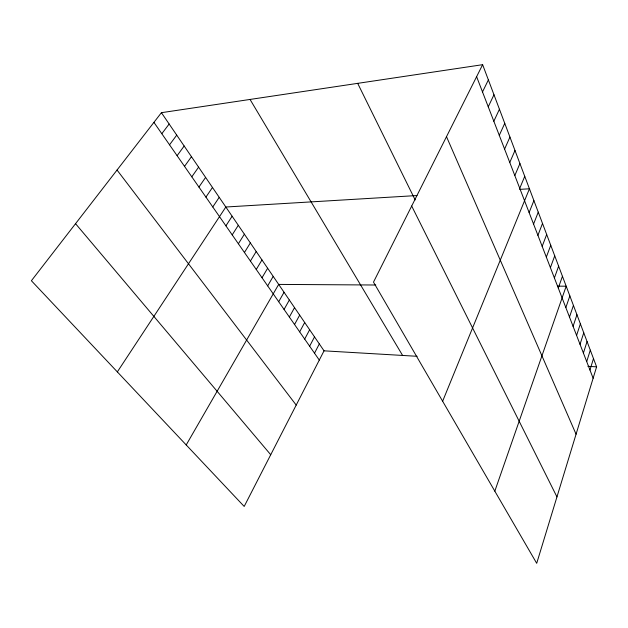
<?xml version="1.0" encoding="UTF-8"?>
<svg xmlns="http://www.w3.org/2000/svg" width="628" height="628" viewBox="0 0 628 628"><rect width="100%" height="100%" fill="white"/><g stroke="black" fill="none" stroke-linecap="round" stroke-linejoin="round"><path stroke-width="0.94" d="M482.634 64.684L596.6 366.838L536.705 563.316L373.495 282.121L482.634 64.684L161.412 112.687L31.4 280.74L244.19 506.443L324.04 350.832L161.412 112.687M589.951 370.002L593.484 358.572M586.709 361.61L590.304 350.141M583.404 353.054L587.062 341.546M580.029 344.332L583.757 332.777M576.59 335.423L580.382 323.836M573.081 326.34L576.944 314.714M569.494 317.061L573.427 305.404M565.836 307.594L569.847 295.906M494.817 491.151L566.181 286.203L557.468 286.148M558.284 288.056L562.445 276.296M554.391 277.969L558.63 266.17M550.403 267.654L554.728 255.839M546.336 257.119L550.748 245.273M542.176 246.349L546.674 234.472M537.913 235.335L542.514 223.435M533.565 224.07L538.251 212.146M529.114 212.547L533.894 200.599M442.63 401.237L529.443 188.785L519.678 189.373M519.749 188.306L524.741 176.327M514.819 175.557L519.929 163.563M509.771 162.487L514.991 150.484M504.59 149.095L509.936 137.077M499.284 135.35L504.755 123.331M493.836 121.251L499.433 109.233M488.246 106.784L493.977 94.773M482.508 91.931L488.38 79.921M314.51 353.187L319.322 343.924M309.643 346.193L314.526 336.898M304.69 339.081L309.651 329.763M299.666 331.851L304.698 322.509M294.556 324.503L299.666 315.138M289.359 317.03L294.548 307.642M284.068 309.439L289.343 300.027M278.699 301.715L284.06 292.279M186.21 444.946L278.675 284.406L375.787 285.01M267.677 285.866L273.204 276.391M262.017 277.741L267.638 268.242M256.263 269.467L261.978 259.953M250.407 261.052L256.216 251.514M244.449 252.48L250.352 242.934M238.381 243.758L244.386 234.189M232.203 234.88L238.31 225.295M225.907 225.837L232.125 216.236M117.342 371.894L225.829 207.012L416.976 195.543M212.774 206.957L219.219 197.333M205.921 197.106L212.476 187.466M198.927 187.058L205.607 177.402M191.799 176.806L198.605 167.15M184.522 166.357L191.462 156.686M177.104 155.689L184.169 146.018M169.536 144.809L176.735 135.13M161.812 133.701L169.152 124.022M324.04 350.832L417.118 356.296M587.886 366.328L596.6 366.838M75.548 223.678L270.731 454.735M117.036 170.039L296.204 405.084M153.923 122.366L319.299 360.079M250.046 99.444L402.611 355.448M411.685 206.031L556.95 496.905M357.685 83.351L415.163 199.932M446.5 136.668L576.064 434.199M476.613 76.679L593.13 378.229"/></g></svg>
